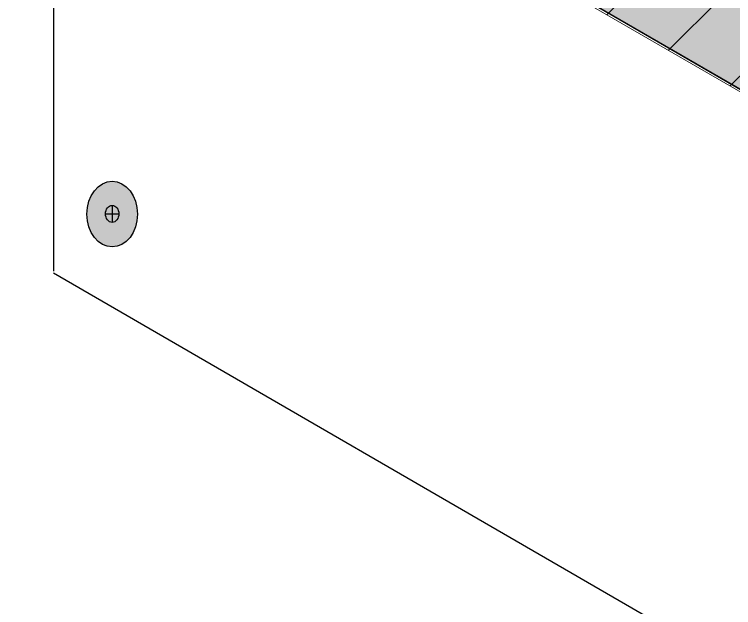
# Model space of a CAD drawing. Extents: x -1337 to 5791, y -3809 to 1769.
# Drawn here: x 3649.3 to 3753.8, y -2177.4 to -2091.1 of the extents above; entities that cross this region are included whole.
import ezdxf

# ---------------------------------------------------------------- set-up
doc = ezdxf.new("R2010")
doc.units = 0
doc.header["$MEASUREMENT"] = 0
for name, color, linetype, lineweight in [('.ATI-HATCH', 7, 'Continuous', 0), ('G-ANNO-TTLB', 7, 'Continuous', 0), ('Layer 12', 7, 'Continuous', 0), ('TYVEK', 7, 'Continuous', 0)]:
    doc.layers.add(name, color=color, linetype=linetype, lineweight=lineweight)

# ---------------------------------------------------------------- blocks, each defined once
blk = doc.blocks.new('Block_603')
at = {"layer": 'TYVEK', "true_color": 0x003b71, "transparency": 33554687}
h = blk.add_hatch(color=156, dxfattribs=at)
h.dxf.hatch_style = 2
edge = h.paths.add_edge_path()
edge.add_ellipse((3663.5, -2120.16), major_axis=(0, 4.78), ratio=0.766948, start_angle=0, end_angle=360)
at = {"layer": 'TYVEK', "color": 18, "lineweight": 25, "true_color": 0x000000}
for p, q in [((3663.5, -2118.9), (3663.5, -2121.37)), ((3662.53, -2120.13), (3664.48, -2120.13))]:
    blk.add_line(p, q, dxfattribs=at)
for centre, major_axis, ratio in [((3663.5, -2120.16), (0, 4.78), 0.766948), ((3663.5, -2120.13), (0, 1.23), 0.788846)]:
    blk.add_ellipse(centre, major_axis=major_axis, ratio=ratio, dxfattribs=at)

msp = doc.modelspace()

# ---------------------------------------------------------------- hatches: boundary and pattern name
at = {"layer": '.ATI-HATCH', "true_color": 0x808080, "transparency": 33554483}
msp.add_hatch(color=8, dxfattribs=at).paths.add_polyline_path([(3885.1, -2177.53), (3885.1, -2163.24), (3706.34, -2059.68), (3706.25, -2073.96)])
at = {"layer": 'G-ANNO-TTLB', "true_color": 0xff00ff, "transparency": 33554687}
h = msp.add_hatch(color=6, dxfattribs=at)
edge = h.paths.add_edge_path()
edge.add_spline(control_points=[(5472, -3692.6), (5472, -3692.6), (2542.48, -3692.6), (2542.48, -3692.6), (2542.48, -3692.6), (2542.48, -1235.6), (2542.48, -1235.6), (2542.48, -1235.6), (5472, -1235.6), (5472, -1235.6), (5472, -1235.6), (5472, -3692.6), (5472, -3692.6)], knot_values=[0, 0, 0, 0, 1, 1, 1, 2, 2, 2, 3, 3, 3, 4, 4, 4, 4], degree=3, periodic=0)
edge = h.paths.add_edge_path()
edge.add_spline(control_points=[(2551.48, -1244.6), (2551.48, -1244.6), (2551.48, -3683.6), (2551.48, -3683.6), (2551.48, -3683.6), (5463, -3683.6), (5463, -3683.6), (5463, -3683.6), (5463, -1244.6), (5463, -1244.6), (5463, -1244.6), (2551.48, -1244.6), (2551.48, -1244.6)], knot_values=[0, 0, 0, 0, 1, 1, 1, 2, 2, 2, 3, 3, 3, 4, 4, 4, 4], degree=3, periodic=0)
edge.add_line((2551.48, -1244.6), (2551.48, -1244.6))
at = {"layer": 'Layer 12', "true_color": 0x000000, "transparency": 33554687}
h = msp.add_hatch(dxfattribs=at)
h.set_pattern_fill('_U', color=18, scale=10, angle=45, style=2, pattern_type=0)
h.set_pattern_definition([(45, (0, 0), (-7.071067, 7.07107), [])])
h.paths.add_polyline_path([(3717.39, -2080.79), (3717.39, -2066.51), (3873.58, -2156.95), (3873.58, -2170.97)])

# ---------------------------------------------------------------- linework, layer by layer
at = {"layer": '.ATI-HATCH'}
msp.add_lwpolyline([(3885.1, -2177.53), (3885.1, -2163.24), (3706.34, -2059.68), (3706.25, -2073.96)], close=True, dxfattribs=at)
at = {"layer": 'G-ANNO-TTLB'}
for points in [[(5472, -3692.6), (5472, -3692.6), (2542.48, -3692.6), (2542.48, -3692.6), (2542.48, -3692.6), (2542.48, -1235.6), (2542.48, -1235.6), (2542.48, -1235.6), (5472, -1235.6), (5472, -1235.6), (5472, -1235.6), (5472, -3692.6), (5472, -3692.6)], [(2551.48, -1244.6), (2551.48, -1244.6), (2551.48, -3683.6), (2551.48, -3683.6), (2551.48, -3683.6), (5463, -3683.6), (5463, -3683.6), (5463, -3683.6), (5463, -1244.6), (5463, -1244.6), (5463, -1244.6), (2551.48, -1244.6), (2551.48, -1244.6)]]:
    msp.add_open_spline(points, degree=3, knots=[0, 0, 0, 0, 1, 1, 1, 2, 2, 2, 3, 3, 3, 4, 4, 4, 4], dxfattribs=at)
at = {"layer": 'Layer 12'}
msp.add_lwpolyline([(3717.39, -2080.79), (3717.39, -2066.51), (3873.58, -2156.95), (3873.58, -2170.97)], close=True, dxfattribs=at)
at = {"layer": 'TYVEK', "color": 18, "lineweight": 30, "true_color": 0x000000}
msp.add_line((3654.99, -1706.21), (3654.99, -2128.48), dxfattribs=at)
at = {"layer": 'TYVEK', "color": 18, "lineweight": 25, "true_color": 0x000000}
for p, q in [((3873.63, -2170.83), (3717.27, -2080.34)), ((3654.99, -2128.72), (3923.78, -2284.32))]:
    msp.add_line(p, q, dxfattribs=at)

# ---------------------------------------------------------------- block references
at = {"layer": 'TYVEK'}
msp.add_blockref('Block_603', (0, 0), dxfattribs=at)

doc.saveas('drawing.dxf')
